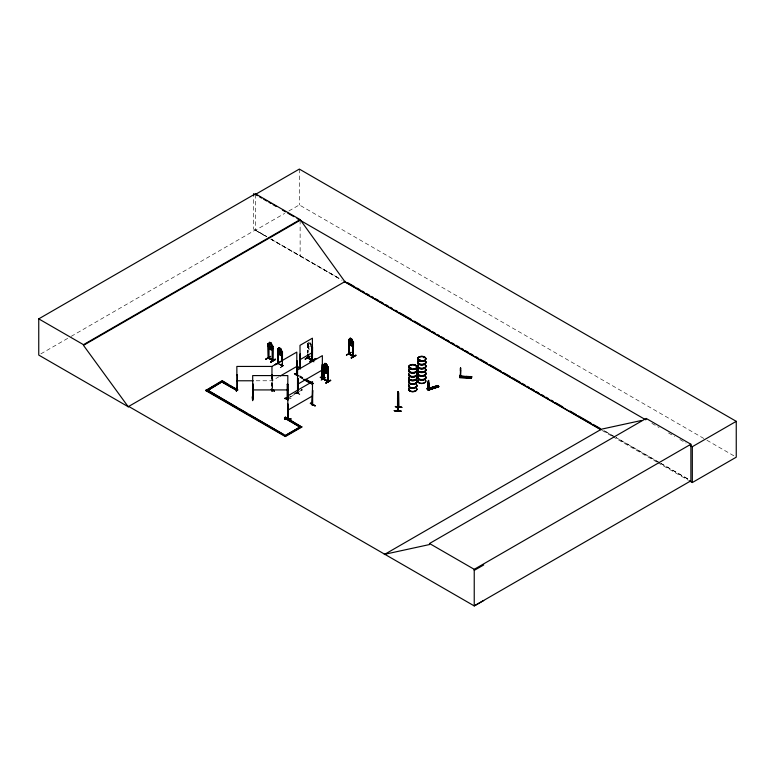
<?xml version="1.0" encoding="UTF-8"?>
<svg xmlns="http://www.w3.org/2000/svg" width="775" height="775" viewBox="0 0 775 775"><rect width="100%" height="100%" fill="white"/><g stroke="black" fill="none" stroke-linecap="round" stroke-linejoin="round"><path stroke-width="0.58" stroke-dasharray="3.88 2.91" d="M299.654 394.572L296.864 392.935L299.654 394.582L299.906 394.136L295.207 391.472M312.122 346.222L310.601 343.112L308.993 342.182L308.256 345.757L310.3 348.285M282.439 365.538L281.906 365.471M281.877 363.562L281.877 366.003L281.829 365.403M298.152 392.373L298.113 392.896M297.697 393.119L298.162 392.847L297.552 392.983M307.539 345.815L309.041 348.973L310.62 349.883L308.993 349.002L307.442 345.834L307.491 343.528L309.041 342.153M40.842 353.875L70.128 336.96M71.174 336.36L255.401 229.991L266.842 236.598M255.401 194.447L255.401 230.291L284.696 213.387M288.872 210.965L299.334 204.929L705.86 439.638M307.442 343.558L308.14 343.732L308.14 352.102M310.029 343.131L310.552 345.369L310.029 346.958L309.022 344.497L309.516 342.841L310.077 343.102M310.62 343.063L311.046 344.914M281.829 365.926L282.507 366.129L282.207 365.674M282.458 365.577L278.37 363.368M280.162 367.515C283.359 366.498 288.949 361.499 280.356 367.66M279.213 376.592L271.967 380.777L253.241 380.777M294.035 393.894L297.145 392.102M287.699 398.147L302.182 389.786L289.772 397.401M297.765 393.109L297.532 392.45L297.997 392.751M297.687 392.634L297.484 393.051M282.071 365.858L282.042 362.274M287.922 398.66L291.109 398.65M272.064 387.384L272.035 389.486M282.119 365.345L280.017 364.502M282.207 366.197L282.458 362.516M295.227 391.762L299.906 394.436M266.687 236.685L253.648 229.187L253.648 197.199M270.863 239.088L339.644 278.642L271.008 239M614.992 436.984L603.531 430.387L614.962 436.993M659.806 462.752L616.038 437.575L659.69 462.82M660.842 463.343L688.985 479.531M706.916 440.239L736.25 457.182M651.882 423.353L659.137 427.538M668.467 432.925L674.696 436.519M679.878 439.512L686.098 443.106M660.726 463.411L688.81 479.628M255.401 230.291L266.842 236.898M271.008 239.301L342.075 280.327M602.136 430.474L611.572 435.928M612.628 436.528L656.667 461.958M657.713 462.568L688.123 480.122M299.567 375.642L303.703 378.035M278.37 363.737L282.439 366.062M299.567 376.088L303.703 378.481M278.206 363.833L282.303 366.197L282.303 362.613M299.692 376.766L302.793 378.558M299.692 377.212L302.793 379.004M301.281 389.263L302.182 389.786M301.281 389.709L302.182 390.232M307.917 343.683L307.559 353.148M307.859 343.635L307.975 353.39M307.714 343.49L307.714 353.051M300.128 220.265L300.128 256.108M299.334 169.086L299.334 204.929M272.548 377.299L272.548 388.817M272.383 374.906L272.383 388.721M272.132 376.398L272.132 387.907M271.967 376.301L271.967 388.963M271.376 375.284L271.376 388.972"/><path stroke-width="1.16" d="M460.699 370.421L460.544 369.462L460.408 376.795M460.379 370.663L460.524 367.873L460.495 376.795L460.689 370.789M398.486 407.098L397.517 410.779L397.575 395.938M459.614 377.425L459.604 376.718L460.815 376.689L460.805 377.406L461.009 375.526L459.74 375.352L459.827 375.894M397.672 410.014L397.585 410.469M428.808 389.215L428.953 384.758A1.463 0.572 72.7 0 0 428.808 382.724L428.459 380.467M428.885 389.186L429.03 384.739A1.463 0.572 72.7 0 0 428.885 382.705L428.808 382.724M398.35 392.906L398.728 407.418M460.079 375.894L460.641 375.952M397.875 410.76L397.924 392.847M398.369 392.838L398.137 391.656L397.875 410.237M394.368 410.74C414.741 411.971 380.603 409.539 400.878 411.273M272.422 346.067L272.374 360.52C274.524 360.152 261.485 354.979 272.393 359.978M278.157 362.613L278.322 349.37M352.964 342.066L353.323 356.665L353.497 342.201L352.896 342.104M459.585 377.58L471.491 377.822L459.585 377.58L459.682 375.817M459.808 376.166L471.655 376.815L460.922 376.631M471.423 378.229L471.481 377.745M471.588 377.212L471.636 376.602L470.435 376.534L470.231 377.803M471.607 377.057L459.788 376.059L459.604 377.347L471.471 377.958L471.636 376.602M427.897 388.285L427.936 389.486L427.965 383.712A1.463 0.572 72.7 0 1 428.11 381.978L428.449 380.36M428.304 388.159L427.955 388.595L428.052 383.683A1.463 0.572 72.7 0 1 428.188 381.959L428.633 380.554M428.313 388.546L428.313 387.926L427.257 388.256L428.217 389.786L429.282 388.953L429.36 389.67L427.616 388.101L428.372 388.459M460.544 369.462L460.612 367.873L460.408 369.016M297.697 366.856L300.497 368.464M461.009 375.526L459.788 375.555M467.364 376.495L466.162 376.301L465.959 377.561M467.364 376.369L467.16 377.628M469.64 376.621L468.439 376.427L468.226 377.687M469.64 376.495L469.427 377.754M287.932 399.086L287.932 398.176M288.164 418.703C286.847 419.614 288.203 417.076 287.854 418.587M410.711 368.067L410.227 368.735L410.101 368.241M411.099 368.609L410.866 368.067M415.458 365.761L415.293 365.519M419.963 359.949C420.796 361.373 417.686 359.823 419.469 360.298M419.575 360.036L419.004 360.278L419.459 359.823M423.857 357.701L424.167 357.353M423.993 357.604L424.216 357.653M398.205 391.656L397.662 396.093M395.376 406.778L401.896 407.34L395.386 406.478M397.808 399.745L398.447 394.969M397.904 409.946L397.517 410.256L398.641 407.117M398.699 407.408L398.699 406.885M397.846 410.75L398.747 406.546M401.896 407.34L395.386 406.681M434.262 387.607L433.942 387.016L433.671 387.636M271.444 389.447L274.302 390.871L271.502 389.244M285.345 417.696L290.053 420.118M270.204 342.986L269.7 345.64L270.707 347.103L271.231 345.524L270.252 342.957M279.707 348.479L279.213 351.133L280.211 352.596L280.734 351.007L279.756 348.45M326.527 371.051L325.054 370.14L323.475 367.011L324.977 370.208L326.604 371.089C330.053 371.322 325.887 364.56 326.527 367.582L325.5 367.873L324.928 365.693L326.527 366.623L327.282 369.297L327.282 371.002L326.275 371.767L324.231 369.239L325.548 364.017L328.058 369.782L328.009 372L326.498 373.424L324.928 372.513L323.417 369.317L323.475 364.734L325.025 363.359L326.575 364.318M350.746 338.917L350.242 341.572L351.249 343.034L351.772 341.455L350.794 338.888M287.932 399.048L287.283 398.079M287.651 418.994L288.339 418.297L288.339 418.82L288.281 404.492L287.699 404.298L288.281 404.492M467.102 376.853L466.356 376.65L466.87 377.222M279.233 347.791L278.438 351.395L279.465 353.332L280.482 353.923L281.49 353.148L280.812 348.702L279.233 347.791L277.624 349.196L277.624 351.472L279.184 354.64L277.731 351.453M324.996 363.465L324.231 366.963L326.275 369.491L327.282 368.726L327.282 367.021L326.527 364.347L325.025 363.359M265.699 359.164L270.591 356.355L265.941 359.048M270.552 356.577L265.893 359.271M280.056 362.07L275.183 364.686L279.174 362.681M309.874 356.432L305.224 359.096M346.435 355.202L351.104 352.296M236.394 387.645L236.433 391.462L236.763 387.655M268.877 357.701L268.189 357.527L268.644 357.827M252.233 396.8L252.65 400.607L252.563 396.732M272.335 360.491L272.374 346.125L272.79 346.367L271.298 343.209L269.719 342.298L268.121 343.703C267.065 345.882 272.287 353.565 268.169 345.95M277.683 363.552L277.905 349.128M312.16 360.588L307.51 357.943L307.752 357.304L308.188 358.098L307.975 354.582M312.277 359.92C301.688 355.047 313.584 359.377 312.083 360.559M311.695 360.317L311.86 351.86M312.325 360.491L307.714 357.827L307.714 355.444M324.095 378.723L323.882 378.839M323.485 378.588L323.94 379.411L324.183 378.772M328.096 381.242L324.008 379.033L328.145 381.271M349.099 353.729L353.177 355.773M349.137 339.76L349.244 354.272L348.924 353.875M352.916 356.452L353.032 355.754M312.751 404.724L312.306 404.976L312.528 381.591L287.699 395.928M300.119 368.27L299.993 345.35L312.403 338.181L312.403 361.47L311.86 345.882M411.06 368.532L410.547 368.706M236.917 389.137C238.283 388.527 235.803 389.777 237.373 389.66L237.441 375.148L236.85 375.148L237.441 375.148M252.757 398.079L253.357 398.767L253.289 384.293L252.689 384.303L253.289 384.293M300.4 368.396L300.361 354.039M296.854 374.596L296.341 375.42M296.941 375.284L296.806 360.811L296.496 375.517C298.782 374.993 289.395 371.419 298.365 375.681M322.206 378.5L322.264 378.161M322.574 378.229L321.896 378.956L322.41 378.655M322.187 379.014L322.361 364.347L321.896 378.956M312.141 404.317L312.373 404.453M269.719 349.118L271.298 350.029L272.752 348.634M277.673 349.244L279.252 347.859M280.734 355.473L282.313 354.097M279.203 354.592L280.812 355.522L282.313 354.175M348.663 341.911L350.213 345.088L348.663 341.911L348.663 339.634L350.261 338.229L351.84 339.14L353.342 342.347L353.235 356.636M324.948 365.771L323.524 367.021M323.417 367.118L324.996 365.742M350.29 345.011L351.763 345.921L353.293 344.565M326.498 373.424L328.009 372M419.023 360.065L420.127 360.065L419.353 359.852M410.963 368.6L410.653 368.028M236.782 389.486L237.373 389.641M252.621 398.641L253.357 398.631L252.64 398.786M271.308 389.496L272.035 389.486M271.948 389.631L271.395 389.641M287.748 398.805L287.283 398.098M427.257 388.256L427.325 389.108L438.001 386.076L427.529 389.331L427.248 388.885L437.72 385.504L438.757 386.618L428.362 390.222M428.042 389.873L438.631 386.754M438.757 386.618L428.226 390.087L428.217 389.292M428.149 389.99L438.766 386.744L437.72 385.63L427.161 388.943M312.567 346.987L312.412 361.45M310.291 359.823L313.923 361.789M300.361 368.377L300.196 353.942M296.544 375.488L296.961 360.908M296.379 374.819L296.641 374.964M296.806 375.148L296.806 352.102L271.967 366.439L236.85 366.439L236.917 389.447M274.088 391.046L274.34 390.6L272.442 389.573M297.949 378.442L297.949 391.104M322.138 379.023L322.526 364.444M320.22 377.299L325.093 379.895L320.414 377.222M321.945 378.355L322.526 378.258M312.577 404.618L312.112 404.889L312.528 390.3L312.693 404.792M312.528 404.114L312.228 405.005L312.693 390.397M310.32 403.32L315.26 405.848L310.572 403.174M128.766 406.458L128.263 406.759L38.75 355.076L38.75 318.864L255.401 193.779L300.128 219.596L344.856 281.635L600.935 429.486M255.401 193.779L255.401 194.447L299.334 169.086L736.25 421.338L736.25 457.182L692.317 482.544L689.178 480.723M38.75 318.864L83.477 344.681L300.128 219.596M483.716 600.509L474.232 605.914L128.708 406.429L128.195 406.72L83.477 345.35L300.128 220.265M128.195 406.72L345.359 281.344M268.121 343.703L268.47 357.992M268.237 343.732L268.818 343.887M271.279 343.257L269.671 342.327L268.935 344.197L268.935 345.902L270.979 348.43L271.986 347.665L271.298 343.209M284.464 417.657L299.983 427.064L284.464 418.103L285.365 417.134L301.795 427.064L285.365 436.548L205.753 390.581L222.183 380.651L237.702 390.058L236.801 390.581L221.272 381.62L236.801 390.135L237.702 389.612M205.753 390.581L215.072 385.204M217.136 384.012L220.245 382.22M221.272 381.62L222.183 381.097L228.392 384.681M207.69 390.513L222.183 381.697L206.663 391.104M268.702 357.972L272.606 359.862M268.382 357.42L268.702 358.341L268.818 346.27M282.458 361.324L282.458 351.763L281.8 351.443L281.877 361.169M282.458 351.763L282.303 361.412M270.853 362.167C284.88 352.906 260.894 368.028 275.503 359.455M279.136 362.584L275.212 364.657M299.993 359.687L312.403 352.518M305.263 359.193L309.913 356.209L305.263 358.893M280.25 376.001L296.806 366.439M309.913 361.586C318.389 357.924 317.421 356.897 309.913 361.877M350.261 338.229L349.477 341.833L351.521 344.362L352.528 343.596L352.528 341.891L351.763 339.218L350.213 338.258M348.663 339.634L349.36 339.818L348.779 339.663L348.798 354.049M353.497 342.201L352.848 341.872M296.583 375.42L297.493 374.451L296.544 374.964M351.792 345.999L350.242 345.04M323.417 364.763L324.115 364.948L323.533 364.793M326.527 364.347L328.154 367.447M348.798 353.526L349.186 354.282M297.532 384.313L322.361 369.975M327.825 380.874L327.999 381.765L327.593 367.011L328.096 367.427L328.145 381.794L328.261 367.331L327.66 367.04M352.867 355.996L349.409 353.807M324.996 372.446L326.556 373.395M351.162 357.682L355.822 355.018M351.385 358.079L356.045 355.386L351.201 357.963M285.762 398.224L286.663 399.193L285.762 398.224L287.825 397.032M285.762 398.67L287.825 397.478M313.013 383.412L312.112 384.381L313.013 383.412L305.767 379.227M325.897 382.792L330.576 380.128L325.965 383.092M325.897 383.092L330.809 380.515M287.699 410.266L312.528 395.928M284.464 418.103L285.365 417.58L301.795 427.064M285.491 435.434L298.83 427.722M205.753 390.135L285.365 436.102L301.795 426.618M384.284 554.571L601.448 429.185L641.458 420.486M384.787 554.27L429.515 544.544L429.515 543.507L646.166 418.423L690.893 444.24L690.893 480.829L474.232 605.914L474.232 569.325L690.893 444.24M646.166 419.459L645.662 419.759L297.009 218.463M690.244 445.499L692.317 446.7L736.25 421.338M474.232 570.371L483.716 564.965M419.062 360.365L419.992 360.433M433.7 387.054L433.574 387.597M434.262 387.51L433.671 387.539M322.293 378.704L322.361 355.638L297.532 369.975L297.532 391.356M287.922 404.298L287.932 419.062M428.43 388.236L429.282 389.457M423.983 357.42L424.332 357.372M410.227 368.425L410.769 368.464M328.261 381.62L323.698 379.043L323.698 369.481M253.222 398.263L252.64 398.263M310.358 403.252L315.047 405.926M308.024 357.672L307.491 357.391M307.946 358.166L308.14 354.485M272.761 360.181L272.955 360.598M272.79 346.367L272.781 360.733L272.955 346.27M353.303 356.636L348.779 354.001M323.931 379.382L324.115 369.723M287.147 398.641L287.215 384.303L287.932 384.361L287.932 396.219M287.816 384.429L287.215 384.303M272.035 389.253L272.054 391.452L272.374 389.515M286.643 398.67L284.522 398.447L287.816 398.36M284.522 398.466L287.932 398.563M287.215 398.641L287.932 398.708M284.522 418.762L291.109 418.762M236.85 380.777L253.241 380.777M252.689 389.922L287.816 389.922M459.769 376.408L471.626 376.97M459.614 377.125L471.5 377.783M237.441 389.486L237.508 389.244M252.766 398.786L252.689 375.584L287.816 375.584L287.816 419.101M410.547 368.106L411.186 368.425M398.127 391.733L397.866 398.059L397.653 397.517M398.098 392.441L397.817 396.199M397.488 398.728L397.817 399.668M394.407 410.556L400.937 411.099M287.951 418.645L288.116 404.395M294.626 373.744L298.404 375.894M271.473 389.292L274.34 390.9M288.329 418.277L287.632 418.151M286.072 418.403L288.881 420.002L285.142 417.832L285.365 417.134M310.194 359.862L313.1 361.46M300.477 368.716L297.697 367.059L300.38 368.803M255.401 194.447L257.484 195.649M259.567 196.85L261.65 198.051M263.723 199.252L266.842 201.054M268.925 202.256L271.008 203.457M273.091 204.658L276.21 206.46M282.449 210.064L285.568 211.866M287.651 213.067L293.89 216.661M347.452 282.546L354.766 286.769M356.858 287.98L359.997 289.792M362.08 290.993L364.173 292.204M366.265 293.405L369.404 295.217M371.496 296.428L373.579 297.639M375.672 298.84L378.81 300.652M380.903 301.863L382.986 303.064M386.124 304.875L388.217 306.086M390.309 307.287L392.392 308.498M395.531 310.31L397.623 311.511M399.716 312.722L411.215 319.358M414.344 321.17L420.622 324.793M422.704 325.994L430.028 330.218M432.111 331.429L435.25 333.24M437.342 334.442L439.435 335.653M441.527 336.863L444.656 338.665M446.749 339.876L448.841 341.087M451.97 342.889L454.063 344.1M456.155 345.311L459.294 347.123M461.387 348.324L463.469 349.535M465.562 350.736L468.701 352.548M470.793 353.758L472.876 354.96M476.015 356.771L478.107 357.982M480.2 359.183L487.514 363.407M489.606 364.618L501.105 371.254M503.188 372.465L510.512 376.689M512.595 377.89L519.918 382.123M522.001 383.325L525.14 385.136M527.232 386.347L529.325 387.548M531.417 388.759L534.547 390.571M536.639 391.772L538.732 392.983M541.861 394.795L543.953 395.996M546.046 397.207L548.138 398.408M551.277 400.22L553.36 401.431M555.452 402.632L562.766 406.865M570.09 411.089L576.358 414.702M578.45 415.913L590.996 423.15M593.078 424.361L600.402 428.585M344.168 281.538L601.09 429.873M350.881 352.441L346.483 354.979M279.184 347.82L280.782 348.74L282.313 351.898L281.809 351.627M325.636 377.57L321.238 380.108M328.096 381.765L323.533 379.13L323.524 364.793M275.512 359.493L270.64 362.002M305.767 379.673L310.949 382.666M272.79 360.704L268.189 358.04L268.169 343.674M303.829 379.149L311.075 383.334M303.829 379.605L310.039 383.189M230.456 385.882L237.702 390.058M237.644 407.95L207.564 390.135L285.365 435.502M239.727 409.152L246.983 413.346M249.056 414.538L283.292 434.3M429.515 543.507L474.232 569.325M327.631 381.552L327.835 371.874M352.935 356.432L353.08 341.959M307.549 357.943L307.559 355.531M427.257 388.885L428.294 389.999M353.536 355.996L353.545 356.568L348.934 353.913L348.934 339.576M427.519 389.331L437.807 385.853M326.556 364.298L328.106 367.476M428.633 380.728L428.798 381.271M397.498 398.67L397.875 399.755M287.864 396.5L287.903 400.307M252.514 396.761L252.553 400.568M291.109 419.207L284.522 419.227M692.317 446.7L692.317 482.544M459.837 375.352L459.778 376.786M436.993 387.171L435.947 386.183M435.928 387.5L434.882 386.512M433.913 388.12L432.876 387.132M427.713 388.072L427.713 389.118M427.616 388.101L427.616 389.147M398.738 392.77L398.641 407.485M349.36 342.201L349.409 354.185M327.835 367.088L327.835 369.481M323.834 364.841L323.863 379.372M312.277 346.125L312.335 361.46M311.695 351.947L311.695 360.365M300.884 426.541L284.464 436.025M298.113 378.539L298.113 390.048M297.697 378.781L297.697 391.443M282.042 351.521L282.042 361.082M278.322 351.763L278.322 362.516M277.905 351.521L277.905 363.465M271.967 366.439L271.967 376.001M268.654 343.974L268.702 358.341M253.648 193.643L253.648 196.017M83.477 344.681L83.477 345.35M416.679 377.251A4.088 2.364 0 0 1 412.726 380.225A4.088 2.364 0 0 1 408.774 377.251M416.679 370.198A4.098 2.364 0 0 1 412.726 373.172A4.098 2.364 0 0 1 408.764 370.198M416.679 369.53A4.098 2.364 0 0 1 412.726 372.513A4.098 2.364 0 0 1 408.764 369.53M416.679 374.151A4.098 2.364 0 0 1 412.726 377.134A4.098 2.364 0 0 1 408.764 374.151M416.747 373.908A4.166 2.402 0 0 1 412.726 376.941A4.166 2.402 0 0 1 408.696 373.908M416.747 373.705A4.166 2.402 0 0 1 412.726 376.737A4.166 2.402 0 0 1 408.696 373.705M416.679 373.492A4.098 2.364 0 0 1 412.726 376.466A4.098 2.364 0 0 1 408.764 373.492M416.747 369.956A4.166 2.402 0 0 1 412.726 372.978A4.166 2.402 0 0 1 408.696 369.956M416.747 369.752A4.166 2.402 0 0 1 412.726 372.775A4.166 2.402 0 0 1 408.696 369.752M416.698 377.328A4.117 2.373 0 0 1 412.726 380.322A4.117 2.373 0 0 1 408.745 377.328M416.679 377.822A4.088 2.364 0 0 1 412.726 380.796A4.088 2.364 0 0 1 408.774 377.822M416.679 388.527A4.088 2.364 0 0 1 412.726 391.501A4.088 2.364 0 0 1 408.774 388.527M416.698 377.628A4.117 2.373 0 0 1 412.726 380.622A4.117 2.373 0 0 1 408.745 377.628M416.679 381.474A4.098 2.364 0 0 1 412.726 384.448A4.098 2.364 0 0 1 408.764 381.474M416.679 380.806A4.098 2.364 0 0 1 412.726 383.79A4.098 2.364 0 0 1 408.764 380.806M416.679 385.427A4.098 2.364 0 0 1 412.726 388.411A4.098 2.364 0 0 1 408.764 385.427M416.747 385.185A4.166 2.402 0 0 1 412.726 388.217A4.166 2.402 0 0 1 408.696 385.185M416.747 384.981A4.166 2.402 0 0 1 412.726 388.013A4.166 2.402 0 0 1 408.696 384.981M416.679 384.768A4.098 2.364 0 0 1 412.726 387.742A4.098 2.364 0 0 1 408.764 384.768M416.747 381.232A4.166 2.402 0 0 1 412.726 384.255A4.166 2.402 0 0 1 408.696 381.232M416.747 381.029A4.166 2.402 0 0 1 412.726 384.051A4.166 2.402 0 0 1 408.696 381.029M416.698 388.74A4.117 2.373 0 0 1 412.726 391.733A4.117 2.373 0 0 1 408.745 388.74M416.698 388.604A4.117 2.373 0 0 1 412.726 391.598A4.117 2.373 0 0 1 408.745 388.604M425.359 365.161A4.166 2.402 0 0 1 421.745 368.774A4.166 2.402 0 0 1 418.142 365.161M425.301 365.412A4.098 2.364 0 0 1 421.745 368.958A4.098 2.364 0 0 1 418.2 365.412M425.291 368.493A4.088 2.364 0 0 1 421.745 372.039A4.088 2.364 0 0 1 418.209 368.493M425.31 368.755A4.117 2.373 0 0 1 421.745 372.32A4.117 2.373 0 0 1 418.18 368.755M425.359 361.208A4.166 2.402 0 0 1 421.745 364.812A4.166 2.402 0 0 1 418.142 361.208M425.31 364.744A4.107 2.373 0 0 1 421.745 368.299A4.107 2.373 0 0 1 418.19 364.744M425.31 361.45A4.107 2.373 0 0 1 421.745 365.015A4.107 2.373 0 0 1 418.19 361.45M425.359 364.957A4.166 2.402 0 0 1 421.745 368.571A4.166 2.402 0 0 1 418.142 364.957M425.359 361.005A4.166 2.402 0 0 1 421.745 364.608A4.166 2.402 0 0 1 418.142 361.005M425.301 360.792A4.098 2.364 0 0 1 421.745 364.347A4.098 2.364 0 0 1 418.2 360.792M425.359 376.437A4.166 2.402 0 0 1 421.745 380.05A4.166 2.402 0 0 1 418.142 376.437M425.301 376.689A4.098 2.364 0 0 1 421.745 380.234A4.098 2.364 0 0 1 418.2 376.689M425.291 379.769A4.088 2.364 0 0 1 421.745 383.315A4.088 2.364 0 0 1 418.209 379.769M425.291 369.084A4.088 2.364 0 0 1 421.745 372.63A4.088 2.364 0 0 1 418.209 369.084M425.301 380.012A4.098 2.364 0 0 1 421.745 383.557A4.098 2.364 0 0 1 418.2 380.012M425.31 368.871A4.117 2.373 0 0 1 421.745 372.436A4.117 2.373 0 0 1 418.18 368.871M425.359 372.484A4.166 2.402 0 0 1 421.745 376.088A4.166 2.402 0 0 1 418.142 372.484M425.301 376.03A4.098 2.364 0 0 1 421.745 379.576A4.098 2.364 0 0 1 418.2 376.03M425.31 372.727A4.107 2.373 0 0 1 421.745 376.292A4.107 2.373 0 0 1 418.19 372.727M425.359 376.233A4.166 2.402 0 0 1 421.745 379.847A4.166 2.402 0 0 1 418.142 376.233M425.359 372.281A4.166 2.402 0 0 1 421.745 375.885A4.166 2.402 0 0 1 418.142 372.281M425.301 372.068A4.098 2.364 0 0 1 421.745 375.623A4.098 2.364 0 0 1 418.2 372.068M324.541 367.03L325.364 369.22L324.512 370.498L325.626 369.685L326.75 371.787L325.897 369.52L326.711 368.28L325.645 369.036L324.541 367.03M325.5 366.323L325.006 368.978L326.013 370.44L326.527 368.861L325.5 366.323M272.383 374.906L271.376 375.284L272.383 374.906M437.701 386.948L436.654 385.834L437.701 386.948M434.978 387.791L433.942 386.677L434.978 387.791M410.682 368.871A4.088 2.364 0 0 0 416.814 366.827A4.088 2.364 0 0 0 410.682 364.783A4.088 2.364 0 0 0 410.682 368.871M410.682 369.2A4.088 2.364 0 0 0 416.814 367.156A4.088 2.364 0 0 0 410.682 365.112A4.088 2.364 0 0 0 410.682 369.2M410.663 369.026A4.117 2.373 0 0 0 416.834 366.972A4.117 2.373 0 0 0 410.663 364.909A4.117 2.373 0 0 0 410.663 369.026M419.692 360.724A4.117 2.373 0 0 0 425.863 358.67A4.117 2.373 0 0 0 419.692 356.616A4.117 2.373 0 0 0 419.692 360.724M419.701 361.034A4.088 2.364 0 0 0 425.843 358.99A4.088 2.364 0 0 0 419.701 356.946A4.088 2.364 0 0 0 419.701 361.034M419.692 360.84A4.117 2.373 0 0 0 425.863 358.786A4.117 2.373 0 0 0 419.692 356.733A4.117 2.373 0 0 0 419.692 360.84"/></g></svg>
